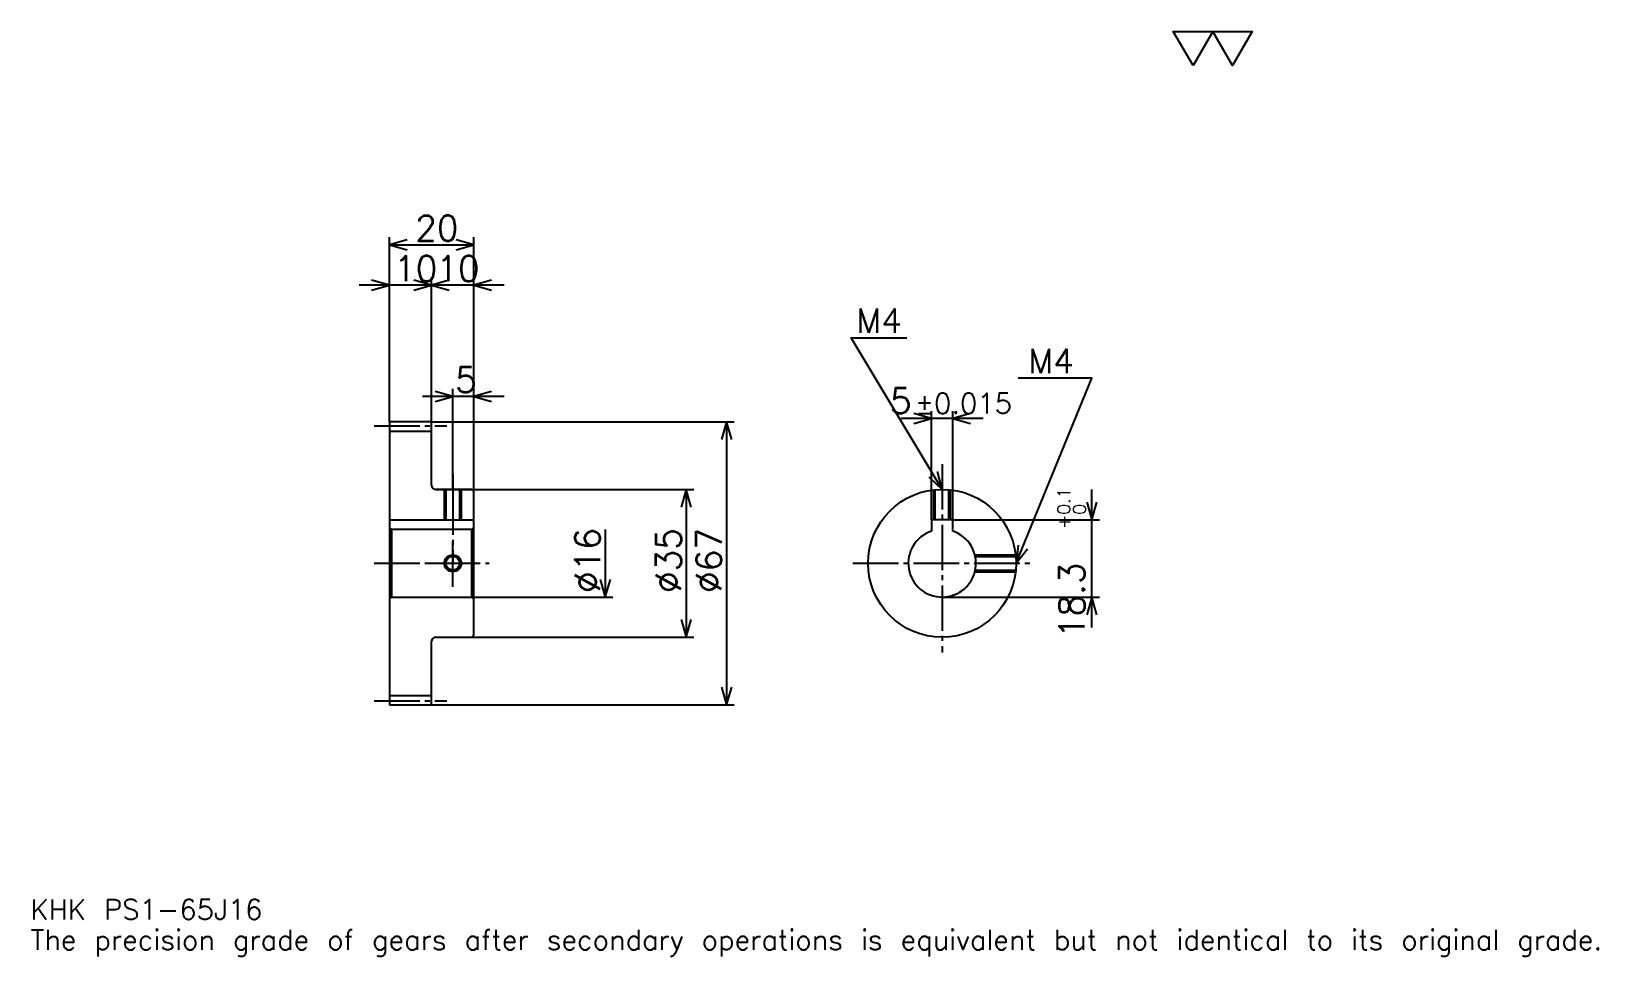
# Model space of a CAD drawing. Extents: x 12 to 383, y 4 to 223.
import ezdxf

# ---------------------------------------------------------------- set-up
doc = ezdxf.new("R2010")
doc.units = 0
doc.linetypes.add('DASHDOT', pattern=[14.347826, 10.76087, -1.195652, 1.195652, -1.195652])
doc.layers.get('0').update_dxf_attribs({"linetype": 'CONTINUOUS'})
doc.layers.add('DASHDOT', color=6, linetype='DASHDOT')
doc.styles.add('KANJI', font='TXT', dxfattribs={"bigfont": 'BIGFONT'})

msp = doc.modelspace()

# ---------------------------------------------------------------- linework, layer by layer
at = {"color": 5}
for p, q in [((96.847832, 130.945648), (96.847832, 174.58696)), ((116.847832, 130.945648), (116.847832, 174.58696)), ((96.847832, 172.793488), (116.847832, 172.793488)), ((114.021744, 163.228271), (89.67392, 163.228271)), ((124.021744, 163.228271), (99.67392, 163.228271)), ((106.847832, 130.945648), (106.847832, 165.021744)), ((111.847832, 130.945648), (111.847832, 138.717392)), ((124.021744, 136.92392), (104.67392, 136.92392)), ((225.108704, 107.745659), (225.108704, 133.478271)), ((230.108704, 107.745659), (230.108704, 133.478271)), ((96.847832, 130.845657), (96.847832, 130.945648)), ((106.747833, 130.945648), (116.847832, 130.945648)), ((106.847832, 130.845657), (106.847832, 130.945648)), ((111.847832, 114.945656), (111.847832, 130.945648)), ((111.847832, 114.945656), (111.847832, 130.945648)), ((116.847832, 130.945648), (178.42392, 130.945648)), ((116.847832, 114.445656), (116.847832, 130.945648)), ((176.630432, 130.945648), (176.630432, 63.945656)), ((237.282623, 131.684784), (217.934784, 131.684784)), ((107.847832, 114.945656), (116.847832, 114.945656)), ((116.847832, 114.945656), (168.858704, 114.945656)), ((167.065216, 114.945656), (167.065216, 79.945656)), ((263.043488, 82.271744), (263.043488, 114.919571)), ((230.108704, 107.745659), (264.836945, 107.745659)), ((147.934784, 105.445656), (147.934784, 89.445656)), ((116.847832, 89.445656), (149.728271, 89.445656)), ((227.608704, 89.445656), (264.836945, 89.445656)), ((107.847832, 79.945656), (116.847832, 79.945656)), ((116.847832, 79.945656), (168.858704, 79.945656)), ((106.747833, 63.945656), (116.847832, 63.945656)), ((116.847832, 63.945656), (178.42392, 63.945656))]:
    msp.add_line(p, q, dxfattribs=at)
at = {"color": 4}
for p, q in [((96.847832, 128.695648), (106.847832, 128.695648)), ((96.847832, 107.745659), (116.847832, 107.745659)), ((97.347832, 105.445656), (97.347832, 89.445656)), ((116.347832, 105.445656), (116.847832, 105.945656)), ((116.347832, 89.445656), (116.847832, 88.945656)), ((96.847832, 66.195656), (106.847832, 66.195656))]:
    msp.add_line(p, q, dxfattribs=at)
at = {"color": 7}
msp.add_lwpolyline([(286.956512, 215.217392), (282.293457, 223.300003), (300.945648, 223.300003), (296.282593, 215.217392), (291.619568, 223.300003), (286.956512, 215.217392)], dxfattribs=at)
at = {"color": 5}
for points in [[(101.032616, 173.989136), (96.847832, 172.793488), (101.032616, 171.597824)], [(112.663048, 171.597824), (116.847832, 172.793488), (112.663048, 173.989136)], [(92.663048, 162.032608), (96.847832, 163.228271), (92.663048, 164.42392)], [(102.663048, 162.032608), (106.847832, 163.228271), (102.663048, 164.42392)], [(111.032616, 164.42392), (106.847832, 163.228271), (111.032616, 162.032608)], [(121.032616, 164.42392), (116.847832, 163.228271), (121.032616, 162.032608)], [(227.608704, 114.945656), (206.08696, 150.815216), (219.239136, 150.815216)], [(245.108704, 97.445656), (263.043488, 141.25), (245.586945, 141.25)], [(107.663048, 135.728271), (111.847832, 136.92392), (107.663048, 138.119568)], [(121.032616, 138.119568), (116.847832, 136.92392), (121.032616, 135.728271)], [(177.826096, 126.760872), (176.630432, 130.945648), (175.434784, 126.760872)], [(220.92392, 130.489136), (225.108704, 131.684784), (220.92392, 132.880432)], [(234.293488, 132.880432), (230.108704, 131.684784), (234.293488, 130.489136)], [(224.430389, 117.918915), (227.608704, 114.945656), (226.480896, 119.149231)], [(168.26088, 110.760872), (167.065216, 114.945656), (165.869568, 110.760872)], [(261.847839, 111.930435), (263.043488, 107.745659), (264.239136, 111.930435)], [(245.587799, 101.771446), (245.108704, 97.445656), (247.800812, 100.865372)], [(146.739136, 93.63044), (147.934784, 89.445656), (149.130432, 93.63044)], [(264.239136, 85.260872), (263.043488, 89.445656), (261.847839, 85.260872)], [(165.869568, 84.13044), (167.065216, 79.945656), (168.26088, 84.13044)], [(175.434784, 68.13044), (176.630432, 63.945656), (177.826096, 68.13044)]]:
    msp.add_lwpolyline(points, dxfattribs=at)
at = {"color": 4}
for points in [[(106.847832, 115.945656), (106.847832, 130.845657), (106.747833, 130.945648), (96.94783, 130.945648), (96.847832, 130.845657), (96.847832, 88.945656)], [(107.847832, 79.945656), (116.347832, 79.945656), (116.847832, 80.445656), (116.847832, 114.445656), (116.347832, 114.945656), (107.847832, 114.945656)], [(109.847832, 114.945656), (109.847832, 107.745659)], [(110.227829, 114.945656), (110.227829, 107.745659)], [(113.467834, 114.945656), (113.467834, 107.745659)], [(113.847832, 114.945656), (113.847832, 107.745659)], [(225.608704, 107.745659), (225.608704, 114.830994)], [(225.988708, 107.745659), (225.988708, 114.870514)], [(229.228699, 107.745659), (229.228699, 114.870514)], [(229.608704, 107.745659), (229.608704, 114.830994)], [(230.108704, 105.044998), (230.108704, 107.745659), (225.108704, 107.745659), (225.108704, 105.044998)], [(96.847832, 88.945656), (97.347832, 89.445656), (116.347832, 89.445656), (116.347832, 105.445656), (97.347832, 105.445656), (96.847832, 105.945656)], [(235.354675, 99.445656), (244.994049, 99.445656)], [(235.442963, 99.065659), (245.033539, 99.065659)], [(235.354675, 95.445656), (244.994049, 95.445656)], [(235.442963, 95.825653), (245.033539, 95.825653)], [(96.847832, 88.945656), (96.847832, 64.045654), (96.94783, 63.945656), (106.747833, 63.945656), (106.847832, 64.045654), (106.847832, 78.945656)]]:
    msp.add_lwpolyline(points, dxfattribs=at)
for centre, radius in [((227.608704, 97.445656), 17.5), ((111.847832, 97.445656), 1.62)]:
    msp.add_circle(centre, radius, dxfattribs=at)
at = {"color": 7}
msp.add_circle((111.847832, 97.445656), 2, dxfattribs=at)
at = {"color": 4}
for centre, radius, start, end in [((107.847832, 115.945656), 1, 180, 270), ((227.608704, 97.445656), 8, 108.20995733, 71.79004267), ((107.847832, 78.945656), 1, 90, 180)]:
    msp.add_arc(centre, radius, start, end, dxfattribs=at)
at = {"layer": 'DASHDOT', "color": 7}
for p, q in [((93.260872, 129.945648), (110.434792, 129.945648)), ((227.608704, 120.92392), (227.608704, 76.358704)), ((111.847832, 114.945656), (111.847832, 97.445656)), ((93.260872, 97.445656), (120.434784, 97.445656)), ((206.521744, 97.445656), (248.695648, 97.445656)), ((93.260872, 64.945656), (110.434792, 64.945656))]:
    msp.add_line(p, q, dxfattribs=at)
for points in [[(111.847832, 118.532608), (111.847832, 104.158699)], [(111.847832, 91.858696), (111.847832, 103.032616)], [(106.26088, 97.445656), (117.434784, 97.445656)]]:
    msp.add_lwpolyline(points, dxfattribs=at)

# ---------------------------------------------------------------- texts
at = {"color": 7, "style": 'KANJI'}
for s, height, p in [('20', 5.978261, (102.96196, 173.75)), ('10', 5.978261, (97.96196, 164.184784)), ('10', 5.978261, (107.96196, 164.184784)), ('M4', 5.739131, (207.282623, 152.010864)), ('M4', 5.739131, (247.978271, 142.445648)), ('5', 5.978261, (112.4049, 137.880432)), ('5', 5.978261, (215.268372, 132.880432)), ('%%p0.015', 4.782609, (221.186127, 132.880432)), ('KHK PS1-65J16', 4.782609, (11.956522, 13.152174)), ('The precision grade of gears after secondary operations is equivalent but not identical to its original grade.', 4.782609, (11.956522, 5.978261))]:
    msp.add_text(s, height=height, dxfattribs=at).set_placement(p)
for s, height, p in [('0.1', 2.98913, (257.902161, 108.943596)), ('+', 2.98913, (257.902161, 105.595772)), ('0', 2.98913, (261.608704, 108.943596)), ('%%c16', 5.978261, (146.739136, 90.421196)), ('%%c35', 5.978261, (165.869568, 90.421204)), ('%%c67', 5.978261, (175.434784, 90.421204)), ('18.3', 5.978261, (261.25, 79.719498))]:
    msp.add_text(s, height=height, rotation=90, dxfattribs=at).set_placement(p)

doc.saveas('drawing.dxf')
